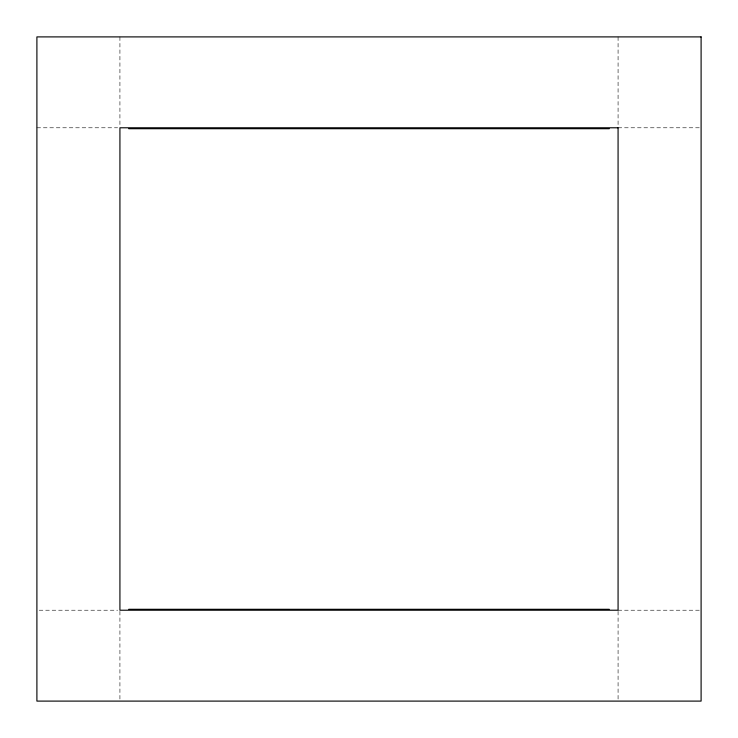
<?xml version="1.0" encoding="UTF-8"?>
<svg xmlns="http://www.w3.org/2000/svg" width="738" height="738" viewBox="0 0 738 738"><rect width="100%" height="100%" fill="white"/><g stroke="black" fill="none" stroke-linecap="round" stroke-linejoin="round"><path stroke-width="0.55" stroke-dasharray="3.69 2.77" d="M36.9 127.785L117.619 127.785M618.075 127.785L699.965 127.785M39.206 610.215L117.619 610.215M618.075 610.215L699.965 610.215M618.075 36.9L618.075 126.632M618.075 611.368L618.075 701.1M119.925 36.9L119.925 126.632M119.925 611.368L119.925 701.1"/><path stroke-width="1.11" d="M128.707 128.707L609.293 128.707M128.707 609.293L609.293 609.293M701.1 36.9L36.9 36.9L36.9 701.1L701.1 701.1L701.1 36.9M618.075 127.785L119.925 127.785L119.925 610.215L618.075 610.215L618.075 127.785"/></g></svg>
